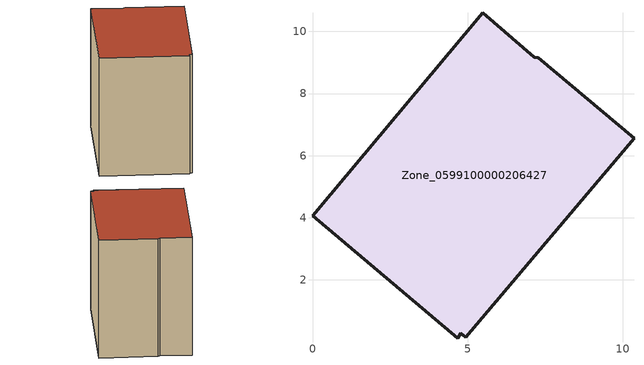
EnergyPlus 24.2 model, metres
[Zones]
Zone_0599100000206427
 floor ground (C_G): 7.14,9.16 7.27,9.16 10.36,6.56 4.94,0.14 4.77,0.28 4.67,0.12 0,4.07 5.49,10.6 z0.03
 wall outside (C_F): 0,4.07 4.67,0.12 4.77,0.28 4.94,0.14 10.36,6.56 7.27,9.16 7.14,9.16 5.49,10.6 0,4.07 z0.03:8.69
 roof outside (C_R): 7.27,9.16 7.14,9.16 5.49,10.6 0,4.07 4.67,0.12 4.77,0.28 4.94,0.14 10.36,6.56 z8.69
[BUILDING]
Pand.0599100000206427: North Axis=0; Terrain=City; Loads Convergence Tolerance Value=0.04; Temperature Convergence Tolerance Value=0.4; Solar Distribution=FullExterior; Maximum Number of Warmup Days=25; Minimum Number of Warmup Days=1
[Site:Location]
Rotterdam.The.Hague.AP_ZH_NLD Design_Conditions: Latitude=51.96; Longitude=4.45; Time Zone=1; Elevation=-4.5
[SITE:GROUNDTEMPERATURE:BUILDINGSURFACE]
18, 18, 18, 18, 18, 18, 18, 18, 18, 18, 18, 18
[MATERIAL] Thermal Absorptance=0.9; Solar Absorptance=0.7; Visible Absorptance=0.7
Name | Roughness | Thickness | Conductivity | Density | Specific Heat
G.TC.1946-1964 | MediumSmooth | 0.15 | 1 | 540 | 1210
F.TC.1946-1964 | Rough | 0.3 | 0.857143 | 1920 | 840
R.TC.1946-1964 | MediumRough | 0.2 | 0.235294 | 1500 | 1000
[CONSTRUCTION]
C_G: G.TC.1946-1964
C_F: F.TC.1946-1964
C_R: R.TC.1946-1964
[ZONE]
Zone_0599100000206427: Type=1; Multiplier=1; Ceiling Height=Autocalculate; Volume=Autocalculate; Floor Area=autocalculate; Part of Total Floor Area=Yes
[ZONEINFILTRATION:DESIGNFLOWRATE]
Infil_Zone_0599100000206427: Zone or ZoneList or Space or SpaceList=Zone_0599100000206427; Schedule=AlwaysOn; Design Flow Rate Calculation Method=Flow/Area; Flow Rate per Floor Area=0.003; Constant Term Coefficient=1; Temperature Term Coefficient=0; Velocity Term Coefficient=0; Velocity Squared Term Coefficient=0
[HVACTEMPLATE:ZONE:IDEALLOADSAIRSYSTEM]
Zone_0599100000206427: Maximum Heating Supply Air Temperature=50; Minimum Cooling Supply Air Temperature=13; Maximum Heating Supply Air Humidity Ratio=0.0156; Minimum Cooling Supply Air Humidity Ratio=0.0077; Heating Limit=NoLimit; Cooling Limit=NoLimit; Dehumidification Control Type=ConstantSensibleHeatRatio; Cooling Sensible Heat Ratio=0.7; Dehumidification Setpoint=60; Humidification Control Type=None; Humidification Setpoint=30; Outdoor Air Method=None; Outdoor Air Flow Rate per Person=0.00944; Outdoor Air Flow Rate per Zone Floor Area=0; Outdoor Air Flow Rate per Zone=0; Demand Controlled Ventilation Type=None; Outdoor Air Economizer Type=NoEconomizer; Heat Recovery Type=None; Sensible Heat Recovery Effectiveness=0.7; Latent Heat Recovery Effectiveness=0.65
[ZONECONTROL:THERMOSTAT]
ThermostatControl_Zone_0599100000206427: Zone or ZoneList=Zone_0599100000206427; Control Type Schedule=DualSetpointControlType; Control 1=Thermostat_Zone_0599100000206427; Temperature Difference Between Cutout And Setpoint=0
[THERMOSTATSETPOINT:DUALSETPOINT]
Thermostat_Zone_0599100000206427: Heating Setpoint Temperature Schedule=HeatingSetpoint_Zone_0599100000206427; Cooling Setpoint Temperature Schedule=CoolingSetpoint_Zone_0599100000206427
[SCHEDULE:COMPACT]
HeatingSetpoint_Zone_0599100000206427: Through: 12/31, For: AllDays, Until: 24:00, 21
CoolingSetpoint_Zone_0599100000206427: Through: 12/31, For: AllDays, Until: 24:00, 24
DualSetpointControlType: Through: 12/31, For: AllDays, Until: 24:00, 4
AlwaysOn: Through: 12/31, For: AllDays, Until: 24:00, 1
